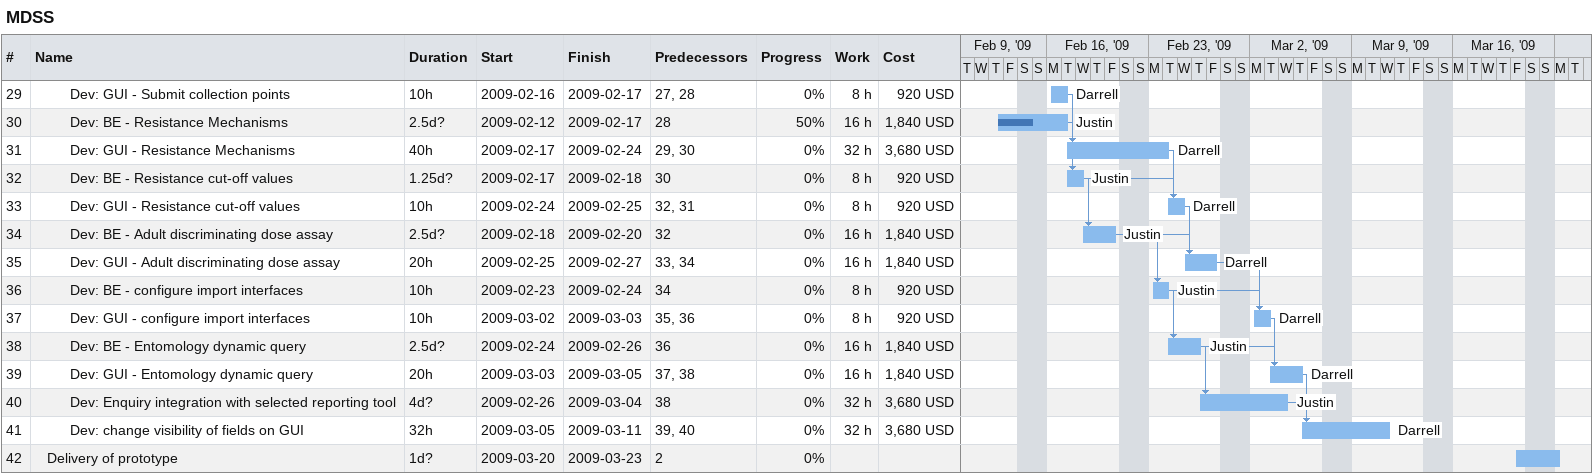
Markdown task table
MDSS

| ID | Level | Task | Duration | Start | Finish | Predecessors | Resources | % complete | Work (h) | Cost (USD) |
|---|---|---|---|---|---|---|---|---|---|---|
| 29 | 4 | Dev: GUI - Submit collection points | 10h | 2009-02-16 | 2009-02-17 | 27, 28 | Darrell | 0 | 8 | 920 |
| 30 | 4 | Dev: BE - Resistance Mechanisms | 2.5d? | 2009-02-12 | 2009-02-17 | 28 | Justin | 50 | 16 | 1840 |
| 31 | 4 | Dev: GUI - Resistance Mechanisms | 40h | 2009-02-17 | 2009-02-24 | 29, 30 | Darrell | 0 | 32 | 3680 |
| 32 | 4 | Dev: BE - Resistance cut-off values | 1.25d? | 2009-02-17 | 2009-02-18 | 30 | Justin | 0 | 8 | 920 |
| 33 | 4 | Dev: GUI - Resistance cut-off values | 10h | 2009-02-24 | 2009-02-25 | 32, 31 | Darrell | 0 | 8 | 920 |
| 34 | 4 | Dev: BE - Adult discriminating dose assay | 2.5d? | 2009-02-18 | 2009-02-20 | 32 | Justin | 0 | 16 | 1840 |
| 35 | 4 | Dev: GUI - Adult discriminating dose assay | 20h | 2009-02-25 | 2009-02-27 | 33, 34 | Darrell | 0 | 16 | 1840 |
| 36 | 4 | Dev: BE - configure import interfaces | 10h | 2009-02-23 | 2009-02-24 | 34 | Justin | 0 | 8 | 920 |
| 37 | 4 | Dev: GUI - configure import interfaces | 10h | 2009-03-02 | 2009-03-03 | 35, 36 | Darrell | 0 | 8 | 920 |
| 38 | 4 | Dev: BE - Entomology dynamic query | 2.5d? | 2009-02-24 | 2009-02-26 | 36 | Justin | 0 | 16 | 1840 |
| 39 | 4 | Dev: GUI - Entomology dynamic query | 20h | 2009-03-03 | 2009-03-05 | 37, 38 | Darrell | 0 | 16 | 1840 |
| 40 | 4 | Dev: Enquiry integration with selected reporting tool | 4d? | 2009-02-26 | 2009-03-04 | 38 | Justin | 0 | 32 | 3680 |
| 41 | 4 | Dev: change visibility of fields on GUI | 32h | 2009-03-05 | 2009-03-11 | 39, 40 | Darrell | 0 | 32 | 3680 |
| 42 | 2 | Delivery of prototype | 1d? | 2009-03-20 | 2009-03-23 | 2 |  | 0 |  |  |
